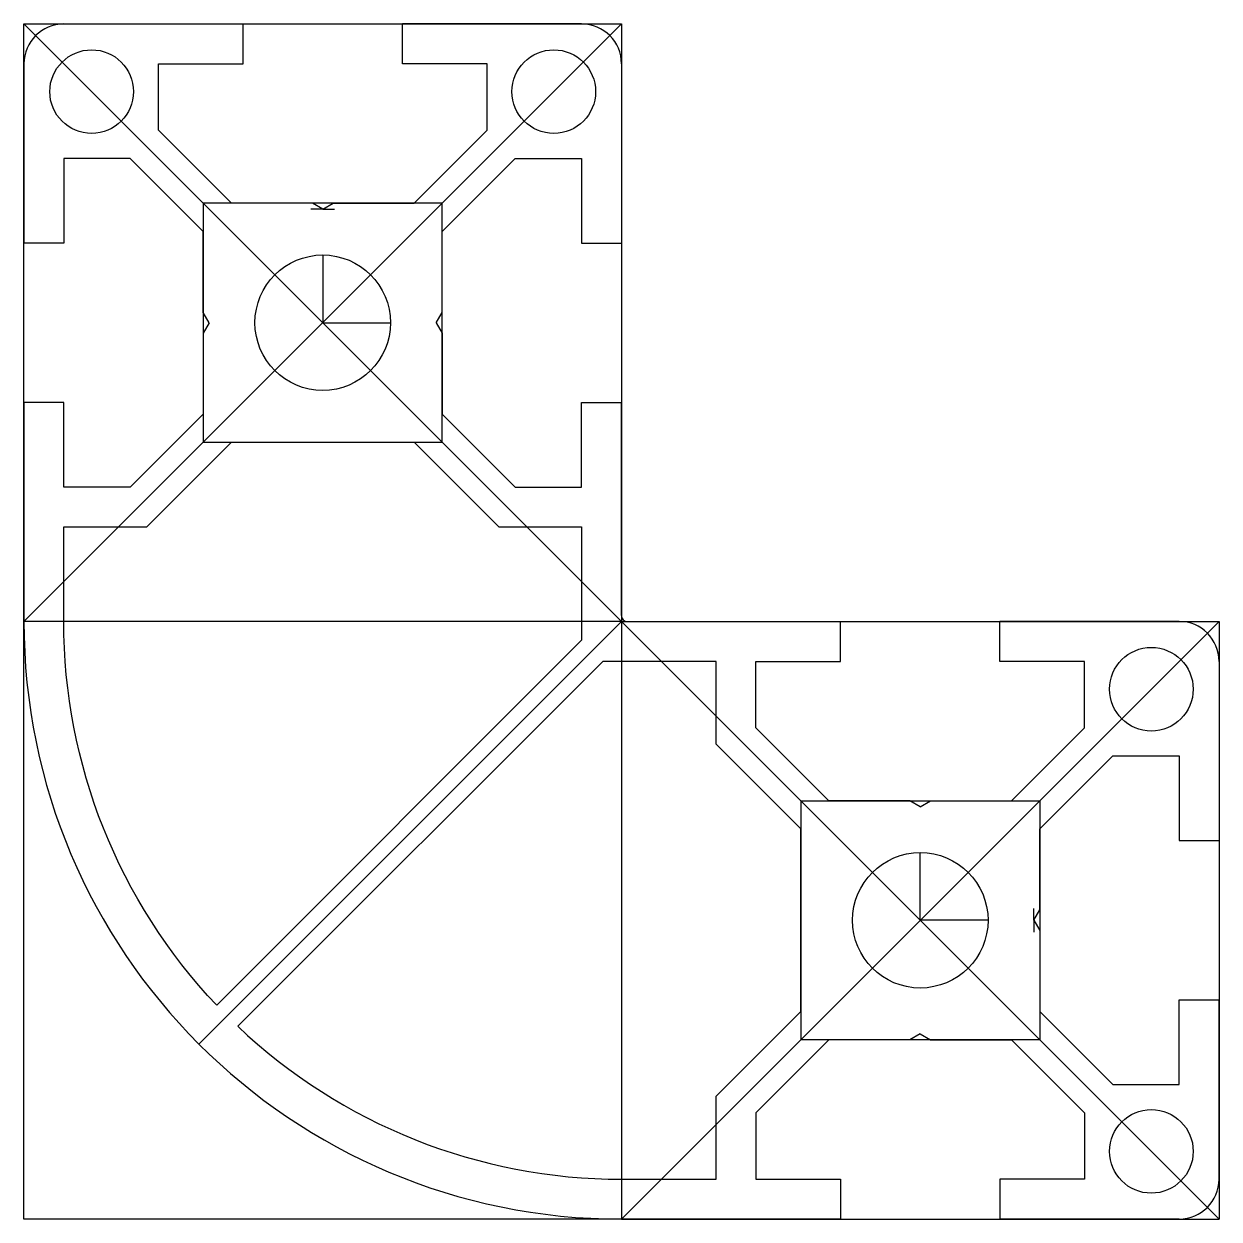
# Model space of a CAD drawing. Header units: millimetres. Extents: x -15 to 45, y -45 to 15.
import ezdxf

# ---------------------------------------------------------------- set-up
doc = ezdxf.new("R2010")
doc.units = ezdxf.units.MM
doc.layers.get('0').update_dxf_attribs({"linetype": 'CONTINUOUS'})

msp = doc.modelspace()

# ---------------------------------------------------------------- linework, layer by layer
for p, q in [((-13, 15), (-4, 15)), ((-15, 15), (15, -15)), ((15, 15), (-15, -15)), ((-4, 13), (-4, 15)), ((4, 13), (4, 15)), ((13, 15), (4, 15)), ((-15, 13), (-15, 4)), ((-8.25, 9.664), (-8.25, 13)), ((-8.25, 13), (-4, 13)), ((8.25, 13), (4, 13)), ((8.25, 9.664), (8.25, 13)), ((15, 13), (15, 4)), ((-4.586, 6), (-8.25, 9.664)), ((4.586, 6), (8.25, 9.664)), ((-13, 8.25), (-13, 4)), ((-9.664, 8.25), (-13, 8.25)), ((-6, 4.586), (-9.664, 8.25)), ((6, 4.586), (9.664, 8.25)), ((9.664, 8.25), (13, 8.25)), ((13, 8.25), (13, 4)), ((6, 6), (-6, -6)), ((-6, 6), (6, -6)), ((-0.52, 6), (-4.586, 6)), ((0, 5.7), (-0.52, 6)), ((0, 5.7), (0.52, 6)), ((0.52, 6), (4.586, 6)), ((0, 5.7), (-0.594, 5.7)), ((0, 5.7), (0.594, 5.7)), ((-6, 0.52), (-6, 4.586)), ((6, 0.52), (6, 4.586)), ((-13, 4), (-15, 4)), ((13, 4), (15, 4)), ((0, 3.4), (0, 0)), ((-5.7, 0), (-6, 0.52)), ((-5.7, 0), (-6, -0.52)), ((0, 0), (3.4, 0)), ((5.7, 0), (6, 0.52)), ((-6, -0.52), (-6, -4.586)), ((5.7, 0), (6, -0.52)), ((6, -0.52), (6, -4.586)), ((-13, -4), (-15, -4)), ((-15, -4), (-15, -15)), ((-13, -8.25), (-13, -4)), ((13, -8.25), (13, -4)), ((13, -4), (15, -4)), ((15, -14.7), (15, -4)), ((-6, -4.586), (-9.664, -8.25)), ((6, -4.586), (9.664, -8.25)), ((-9.664, -8.25), (-13, -8.25)), ((9.664, -8.25), (13, -8.25)), ((-15, -45), (-15, -15)), ((15, -15), (-6.213, -36.213)), ((15, -15), (15, -45)), ((45, -15), (15, -45)), ((15.3, -15), (26, -15)), ((26, -17), (26, -15)), ((43, -15), (34, -15)), ((34, -17), (34, -15)), ((21.75, -20.336), (21.75, -17)), ((21.75, -17), (26, -17)), ((38.25, -17), (34, -17)), ((38.25, -20.336), (38.25, -17)), ((45, -17), (45, -26)), ((25.414, -24), (21.75, -20.336)), ((34.586, -24), (38.25, -20.336)), ((36, -25.414), (39.664, -21.75)), ((39.664, -21.75), (43, -21.75)), ((43, -21.75), (43, -26)), ((24, -24), (36, -24)), ((29.48, -24), (25.414, -24)), ((30, -24.3), (29.48, -24)), ((30, -24.3), (30.52, -24)), ((30.52, -24), (34.586, -24)), ((36, -29.48), (36, -25.414)), ((43, -26), (45, -26)), ((30, -30), (30, -26.6)), ((33.4, -30), (30, -30)), ((35.7, -30), (35.7, -29.406)), ((35.7, -30), (36, -29.48)), ((35.7, -30), (36, -30.52)), ((35.7, -30), (35.7, -30.594)), ((36, -30.52), (36, -34.586)), ((43, -38.25), (43, -34)), ((43, -34), (45, -34)), ((45, -43), (45, -34)), ((36, -34.586), (39.664, -38.25)), ((25.414, -36), (21.75, -39.664)), ((36, -36), (24, -36)), ((29.48, -36), (25.414, -36)), ((30, -35.7), (29.48, -36)), ((30, -35.7), (30.52, -36)), ((30.52, -36), (34.586, -36)), ((34.586, -36), (38.25, -39.664)), ((39.664, -38.25), (43, -38.25)), ((21.75, -39.664), (21.75, -43)), ((38.25, -39.664), (38.25, -43)), ((21.75, -43), (26, -43)), ((26, -43), (26, -45)), ((34, -43), (34, -45)), ((38.25, -43), (34, -43)), ((15, -45), (-15, -45)), ((26, -45), (15, -45)), ((15, -45), (45, -45)), ((43, -45), (34, -45))]:
    msp.add_line(p, q)
for points in [[(-15, 15), (15, 15), (15, -15), (-15, -15)], [(6, 6), (-6, 6), (-6, -6), (6, -6)], [(45, -45), (15, -15), (45, -15)], [(36, -24), (36, -36), (24, -24), (24, -36)]]:
    msp.add_lwpolyline(points, close=True)
for points in [[(4.586, -6), (8.836, -10.25), (13, -10.25), (13, -15.939), (-5.322, -34.262, -0.191959), (-13, -15), (-13, -10.25), (-8.836, -10.25), (-4.586, -6)], [(-4.262, -35.322, 0.191959), (15, -43), (19.75, -43), (19.75, -38.836), (24, -34.586), (24, -25.414), (19.75, -21.164), (19.75, -17), (14.061, -17)]]:
    msp.add_lwpolyline(points, format="xyb", close=True)
for centre, radius in [((-11.6, 11.6), 2.1), ((11.6, 11.6), 2.1), ((0, 0), 3.4), ((41.6, -18.4), 2.1), ((30, -30), 3.4), ((41.6, -41.6), 2.1)]:
    msp.add_circle(centre, radius)
for centre, radius, start, end in [((-13, 13), 2, 90, 180), ((13, 13), 2, 0, 90), ((15, -15), 30, 180, 270), ((15.3, -14.7), 0.3, 180, 270.00004), ((15.3, -14.7), 0.3, 179.99996, 270), ((43, -17), 2, 0, 90), ((43, -43), 2, 270, 360)]:
    msp.add_arc(centre, radius, start, end)

doc.saveas('drawing.dxf')
